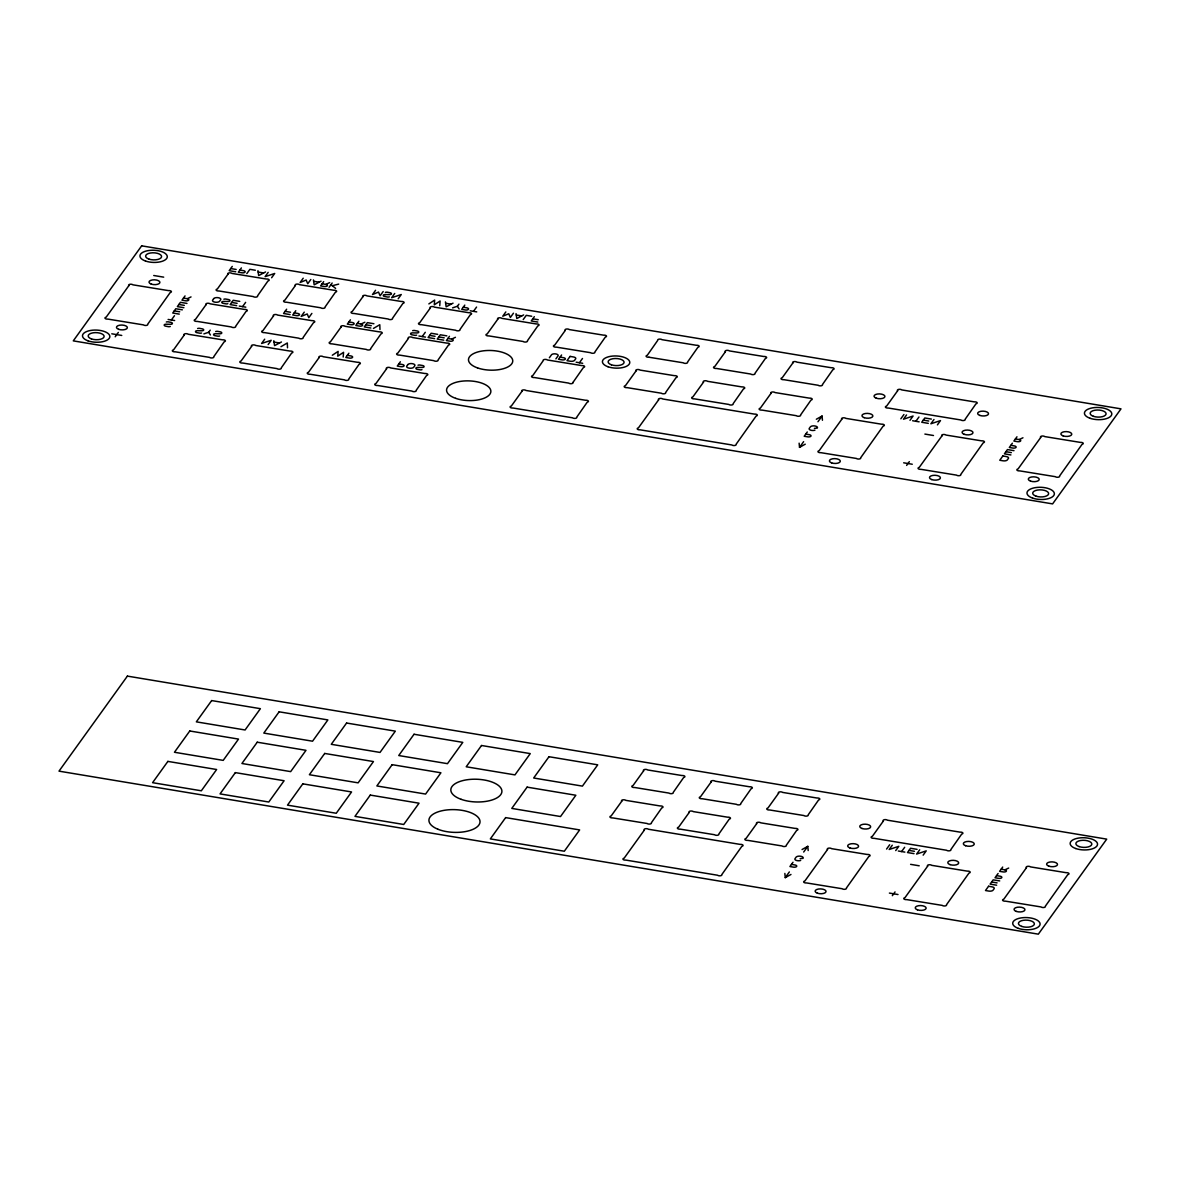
<?xml version="1.0" encoding="UTF-8"?>
<svg xmlns="http://www.w3.org/2000/svg" width="1180" height="1180" viewBox="0 0 1180 1180"><rect width="100%" height="100%" fill="white"/><g stroke="black" fill="none" stroke-linecap="round" stroke-linejoin="round"><path stroke-width="1.5" d="M343.188 357.053L343.557 352.319L337.745 356.154L338.114 351.419L332.318 355.239M439.742 305.723L440.096 301.003L434.299 304.824L434.653 300.089L428.856 303.909M115.198 336.787L118.325 332.435M185.039 295.915L181.971 300.192L185.555 300.797A2.567 1.136 1.9 0 0 188.594 300.221A2.567 1.136 1.9 0 0 187.546 298.761L183.505 298.053M171.38 319.987L174.463 315.709M232.268 266.4L229.186 270.677L235.72 271.769M241.399 267.919L238.331 272.197L241.915 272.801A2.567 1.136 1.9 0 0 245.027 272.123A2.567 1.136 1.9 0 0 243.449 270.663L239.865 270.058M246.812 273.613L249.894 269.335L255.337 270.25M203.889 333.866L208.683 332.273L210.217 330.135M242.549 306.638L245.632 302.36M268.17 272.374L265.102 276.651L274.704 273.465L271.621 277.743M303.216 278.215L300.133 282.492L306.166 280.029L307.744 283.761L310.827 279.483M264.689 339.191L261.606 343.469L271.208 340.283L268.14 344.56M286.637 309.204L283.554 313.482L290.088 314.573M295.782 310.724L292.699 315.001L296.283 315.606A2.567 1.136 1.9 0 0 299.41 314.927A2.567 1.136 1.9 0 0 297.832 313.467L294.233 312.862M323.674 281.622L320.591 285.899L324.175 286.489A2.567 1.136 1.9 0 0 327.214 285.914A2.567 1.136 1.9 0 0 326.181 284.469L322.125 283.761M304.263 312.139L301.18 316.417L307.213 313.954L308.806 317.685L311.874 313.408M329.072 287.3L332.155 283.023M350.401 319.824L347.318 324.102L350.917 324.692A2.567 1.136 1.9 0 0 354.03 324.013A2.567 1.136 1.9 0 0 352.451 322.553L348.867 321.963M375.565 290.265L372.497 294.543L378.529 292.08L380.108 295.796L383.19 291.534M358.882 321.226L355.814 325.503L359.399 326.108A2.567 1.136 1.9 0 0 362.437 325.533A2.567 1.136 1.9 0 0 361.39 324.072L357.348 323.364M348.882 353.218L345.799 357.481L349.398 358.086A2.567 1.136 1.9 0 0 352.51 357.407A2.567 1.136 1.9 0 0 350.932 355.947L347.348 355.357M394.725 293.451L391.642 297.729L401.259 294.528L398.176 298.806M400.359 361.773L397.276 366.051L400.875 366.656A2.567 1.136 1.9 0 0 403.988 365.977A2.567 1.136 1.9 0 0 402.41 364.517L398.81 363.912M422.219 336.566L425.287 332.288M452.589 307.862L457.383 306.269L458.932 304.13M464.802 305.104L461.719 309.381L465.318 309.986A2.567 1.136 1.9 0 0 468.43 309.308A2.567 1.136 1.9 0 0 466.852 307.847L463.268 307.243M449.447 336.3L446.365 340.578L449.964 341.182A2.567 1.136 1.9 0 0 452.987 340.607A2.567 1.136 1.9 0 0 451.955 339.147L447.913 338.439M473.475 311.343L476.558 307.066M505.822 311.933L502.754 316.211L508.772 313.762L510.365 317.479L513.448 313.202M523.197 319.618L526.28 315.34L531.723 316.255M534.334 316.683L531.251 320.96L537.785 322.052M549.379 357.747L551.503 354.797A3.422 1.519 1.9 0 1 555.795 353.926A3.422 1.519 1.9 0 1 558.022 355.888L555.913 358.838M561.591 354.988L558.524 359.266L562.108 359.87A2.567 1.136 1.9 0 0 565.235 359.192A2.567 1.136 1.9 0 0 563.657 357.732L560.058 357.127M579.409 362.747L582.492 358.469M807.282 431.983L804.2 436.261L807.784 436.851A2.567 1.136 1.9 0 0 810.911 436.172A2.567 1.136 1.9 0 0 809.333 434.712L805.734 434.122M799.125 443.164L799.524 447.368L803.624 441.659M817.961 421.747L822.062 416.053L822.445 420.257M900.856 418.782L903.939 414.505M906.55 414.947L903.467 419.225L913.069 416.039L910.001 420.316M915.872 421.29L918.955 417.012M933.97 419.505L930.887 423.782L940.49 420.596L937.422 424.874M906.624 465.407L909.323 461.646M1012.381 443.208L1009.298 447.486L1012.883 448.075A2.567 1.136 1.9 0 0 1016.01 447.397A2.567 1.136 1.9 0 0 1014.431 445.937L1010.832 445.347M1016.968 436.792L1013.886 441.055L1017.485 441.659A2.567 1.136 1.9 0 0 1020.508 441.084A2.567 1.136 1.9 0 0 1019.476 439.624L1015.419 438.916M793.004 862.256L789.922 866.533L793.521 867.138A2.567 1.136 1.9 0 0 796.633 866.459A2.567 1.136 1.9 0 0 795.055 864.999L791.47 864.394M784.862 873.436L785.261 877.64L789.346 871.946M803.683 852.034L807.784 846.34L808.182 850.544M886.578 849.069L889.661 844.792M892.272 845.219L889.189 849.497L898.806 846.311L895.723 850.588M901.594 851.562L904.677 847.284M919.692 849.792L916.609 854.069L926.226 850.869L923.144 855.146M892.346 895.679L895.045 891.933M998.103 873.48L995.02 877.758L998.619 878.363A2.567 1.136 1.9 0 0 1001.732 877.669A2.567 1.136 1.9 0 0 1000.153 876.224L996.569 875.619M1002.69 867.064L999.608 871.342L1003.207 871.932A2.567 1.136 1.9 0 0 1006.23 871.356A2.567 1.136 1.9 0 0 1005.198 869.911L1001.156 869.203M280.973 346.699L287.315 342.967L287.507 347.79M373.441 328.438L379.783 324.707L379.975 329.53M816.339 419.239L822.062 416.053M799.524 447.368L805.247 444.182M802.061 849.526L807.784 846.34M785.261 877.64L790.969 874.454M265.559 271.946L258.671 275.589L257.948 270.677M321.063 281.179L314.175 284.822L313.438 279.911M281.445 341.979L274.556 345.622L273.819 340.725M453.046 303.157L446.158 306.8L445.435 301.888M523.669 314.913L516.781 318.556L516.058 313.644M187.31 298.688L191.027 296.918M325.931 284.395L329.648 282.61M361.154 323.999L364.871 322.229M451.719 339.073L455.436 337.303M1019.24 439.55L1022.957 437.78M1004.962 869.837L1008.679 868.052M330.99 284.646L332.303 285.707L338.69 284.115M648.971 357.23L683.279 362.806A2.286 1.018 1.9 0 0 686.141 363.337A2.286 1.018 1.9 0 0 687.483 362.157L697.97 347.185A2.286 1.018 1.9 0 0 698.988 345.932A2.286 1.018 1.9 0 0 696.274 345.268L661.965 339.678A2.286 1.018 1.9 0 0 659.104 339.147A2.286 1.018 1.9 0 0 657.762 340.327L647.274 355.313A2.286 1.018 1.9 0 0 646.257 356.552A2.286 1.018 1.9 0 0 648.971 357.23M385.255 294.587L389.474 294.646A2.08 0.929 1.9 0 0 391.421 294.056L391.406 293.481A3.053 1.357 1.9 0 0 390.226 292.758L387.217 292.197A2.714 1.21 1.9 0 0 385.388 292.375M258.184 272.049L263.612 272.949M313.673 281.283L319.116 282.182M445.671 303.26L451.099 304.16M516.279 315.016L521.722 315.916M230.719 268.538L236.162 269.453M532.8 318.821L538.242 319.721M470.215 310.797L476.735 311.889M153.739 275.501L163.696 277.153M239.746 301.372L233.227 300.295L230.144 304.573L236.679 305.649M373.898 323.733L367.378 322.642L364.296 326.919L370.83 328.011M437.692 334.353L431.172 333.262L428.089 337.539L434.624 338.631M446.837 335.872L440.302 334.781L437.234 339.058L443.754 340.15M231.678 302.434L237.121 303.334M285.103 311.343L290.531 312.243M365.844 324.78L371.272 325.695M429.623 335.4L435.066 336.315M438.768 336.92L444.211 337.834M931.359 419.077L924.825 417.986L921.742 422.263L928.277 423.354M239.289 306.092L245.809 307.169M418.944 336.02L425.478 337.111M576.15 362.201L582.684 363.293M923.291 420.124L928.734 421.039M912.612 420.744L919.132 421.835M186.956 303.422L180.422 302.331L177.354 306.608L183.874 307.7M178.888 304.469L184.331 305.369M182.34 309.839L175.805 308.747L172.737 313.024L179.257 314.116M924.884 434.078L933.483 435.509M174.271 310.886L179.714 311.786M1013.989 450.657L1007.455 449.565L1004.387 453.843L1010.906 454.934M1005.921 451.704L1011.363 452.619M168.121 319.441L174.64 320.532M814.407 428.384L817.312 428.06A3.658 1.623 1.9 0 0 814.923 425.965A3.658 1.623 1.9 0 0 810.35 426.909L809.318 428.325A3.51 1.564 1.9 0 0 810.69 430.169A3.51 1.564 1.9 0 0 814.938 430.169M274.055 342.082L279.498 342.997M903.673 462.811L912.273 464.242M111.79 333.793L121.747 335.445M917.081 849.349L910.547 848.273L907.479 852.55L913.999 853.627M909.013 850.411L914.456 851.311M898.334 851.016L904.868 852.108M910.606 864.35L919.205 865.796M999.711 880.929L993.191 879.852L990.109 884.115L996.643 885.207M991.643 881.991L997.085 882.891M800.129 858.657L803.034 858.347A3.658 1.623 1.9 0 0 800.645 856.238A3.658 1.623 1.9 0 0 796.072 857.182L795.055 858.612A3.51 1.564 1.9 0 0 796.412 860.441A3.51 1.564 1.9 0 0 800.674 860.441M889.396 893.083L897.995 894.529M332.303 285.707L335.607 288.392M572.949 382.468L583.436 367.481A2.286 1.018 1.9 0 0 584.454 366.243A2.286 1.018 1.9 0 0 581.74 365.579L547.432 359.989A2.286 1.018 1.9 0 0 544.57 359.457A2.286 1.018 1.9 0 0 543.228 360.638L532.74 375.624A2.286 1.018 1.9 0 0 531.723 376.863A2.286 1.018 1.9 0 0 534.437 377.541L568.745 383.117A2.286 1.018 1.9 0 0 571.607 383.648A2.286 1.018 1.9 0 0 572.949 382.468M457.383 306.269L459.108 308.954M208.683 332.273L210.409 334.958M416.643 335.15A2.714 1.21 1.9 0 1 414.814 335.327L411.805 334.781A3.053 1.357 1.9 0 1 410.625 334.043L410.611 333.483A2.08 0.929 1.9 0 1 412.558 332.878L416.776 332.937A2.08 0.929 1.9 0 0 418.723 332.347L418.708 331.772A3.053 1.357 1.9 0 0 417.528 331.049L414.519 330.489A2.714 1.21 1.9 0 0 412.69 330.666M197.62 328.512A2.714 1.21 1.9 0 1 199.45 328.335L202.458 328.896A3.053 1.357 1.9 0 1 203.653 329.618L203.653 330.194A2.08 0.929 1.9 0 1 201.721 330.784L197.488 330.725A2.08 0.929 1.9 0 0 195.541 331.329L195.556 331.89A3.053 1.357 1.9 0 0 196.736 332.627L199.744 333.173A2.714 1.21 1.9 0 0 201.573 333.011M389.341 296.858A2.714 1.21 1.9 0 1 387.512 297.036L384.503 296.475A3.053 1.357 1.9 0 1 383.323 295.752L383.308 295.177A2.08 0.929 1.9 0 1 385.255 294.587M170.274 326.506A2.714 1.21 1.9 0 1 168.445 326.683L165.436 326.123A3.053 1.357 1.9 0 1 164.256 325.4L164.241 324.825A2.08 0.929 1.9 0 1 166.188 324.22L170.407 324.294A2.095 0.929 1.9 0 0 171.616 324.131A2.08 0.929 1.9 0 0 172.354 323.689L172.339 323.128A3.053 1.357 1.9 0 0 171.159 322.391L168.15 321.83A2.714 1.21 1.9 0 0 166.321 322.007M421.968 369.679A2.714 1.21 1.9 0 1 420.124 369.856L417.115 369.31A3.053 1.357 1.9 0 1 415.935 368.573L415.921 368.013A2.08 0.929 1.9 0 1 417.868 367.408L422.086 367.467A2.08 0.929 1.9 0 0 424.033 366.877L424.033 366.302A3.053 1.357 1.9 0 0 422.853 365.579L419.829 365.018A2.714 1.21 1.9 0 0 418 365.195M215.689 331.521A2.714 1.21 1.9 0 1 217.518 331.344L220.527 331.905A3.053 1.357 1.9 0 1 221.707 332.627L221.722 333.203A2.08 0.929 1.9 0 1 219.79 333.793L215.556 333.733A2.08 0.929 1.9 0 0 213.609 334.338L213.609 334.899A3.053 1.357 1.9 0 0 214.804 335.636L217.813 336.182A2.714 1.21 1.9 0 0 219.642 336.005M227.843 303.703A2.714 1.21 1.9 0 1 226.014 303.88L222.991 303.319A3.053 1.357 1.9 0 1 221.811 302.596L221.811 302.021A2.08 0.929 1.9 0 1 223.743 301.431L227.976 301.49A2.08 0.929 1.9 0 0 229.923 300.9L229.908 300.325A3.053 1.357 1.9 0 0 228.728 299.602L225.719 299.042A2.714 1.21 1.9 0 0 223.876 299.219M141.659 245.838L73.278 340.873L1052.604 503.89L1121 408.855L141.659 245.838M128.856 285.649L106.171 317.169A2.286 1.018 1.9 0 0 105.138 318.423A2.286 1.018 1.9 0 0 107.867 319.087L143.473 324.884A2.286 1.018 1.9 0 0 146.335 325.415A2.286 1.018 1.9 0 0 147.677 324.235L170.2 292.537A2.286 1.018 1.9 0 0 171.233 291.283A2.286 1.018 1.9 0 0 168.504 290.619L132.898 284.822A2.286 1.018 1.9 0 0 130.036 284.277A2.286 1.018 1.9 0 0 128.694 285.457L128.856 285.649M184.183 335.076L173.534 349.885A2.286 1.018 1.9 0 0 172.501 351.124A2.286 1.018 1.9 0 0 175.23 351.802L209.524 357.378A2.286 1.018 1.9 0 0 212.385 357.909A2.286 1.018 1.9 0 0 213.728 356.729L224.23 341.743A2.286 1.018 1.9 0 0 225.247 340.504A2.286 1.018 1.9 0 0 222.519 339.825L188.225 334.25A2.286 1.018 1.9 0 0 185.363 333.719A2.286 1.018 1.9 0 0 184.021 334.899L184.183 335.076M206.058 304.676L195.408 319.47A2.286 1.018 1.9 0 0 194.39 320.709A2.286 1.018 1.9 0 0 197.119 321.388L231.413 326.963A2.286 1.018 1.9 0 0 234.274 327.494A2.286 1.018 1.9 0 0 235.617 326.329L246.104 311.343A2.286 1.018 1.9 0 0 247.136 310.089A2.286 1.018 1.9 0 0 244.407 309.425L210.114 303.835A2.286 1.018 1.9 0 0 207.252 303.304A2.286 1.018 1.9 0 0 205.91 304.484L206.058 304.676M227.947 274.262L217.297 289.056A2.286 1.018 1.9 0 0 216.279 290.31A2.286 1.018 1.9 0 0 218.993 290.973L253.302 296.564A2.286 1.018 1.9 0 0 256.163 297.094A2.286 1.018 1.9 0 0 257.506 295.915L267.993 280.929A2.286 1.018 1.9 0 0 269.011 279.675A2.286 1.018 1.9 0 0 266.296 279.011L231.988 273.435A2.286 1.018 1.9 0 0 229.127 272.905A2.286 1.018 1.9 0 0 227.784 274.07L227.947 274.262M213.698 298.643L212.666 300.059A3.643 1.623 1.9 0 0 215.055 302.169A3.643 1.623 1.9 0 0 219.628 301.225L220.66 299.794A3.643 1.623 1.9 0 0 218.27 297.699A3.643 1.623 1.9 0 0 213.698 298.643M251.65 346.315L241 361.11A2.286 1.018 1.9 0 0 239.968 362.349A2.286 1.018 1.9 0 0 242.697 363.027L276.99 368.603A2.286 1.018 1.9 0 0 279.852 369.134A2.286 1.018 1.9 0 0 281.194 367.968L291.681 352.982A2.286 1.018 1.9 0 0 292.714 351.729A2.286 1.018 1.9 0 0 289.985 351.065L255.691 345.475A2.286 1.018 1.9 0 0 252.83 344.944A2.286 1.018 1.9 0 0 251.488 346.124L251.65 346.315M273.524 315.901L262.875 330.695A2.286 1.018 1.9 0 0 261.857 331.949A2.286 1.018 1.9 0 0 264.586 332.613L298.879 338.203A2.286 1.018 1.9 0 0 301.741 338.734A2.286 1.018 1.9 0 0 303.083 337.554L313.57 322.568A2.286 1.018 1.9 0 0 314.603 321.329A2.286 1.018 1.9 0 0 311.874 320.65L277.58 315.075A2.286 1.018 1.9 0 0 274.719 314.544A2.286 1.018 1.9 0 0 273.377 315.709L273.524 315.901M295.413 285.486L284.764 300.295A2.286 1.018 1.9 0 0 283.746 301.534A2.286 1.018 1.9 0 0 286.46 302.213L320.768 307.788A2.286 1.018 1.9 0 0 323.63 308.319A2.286 1.018 1.9 0 0 324.972 307.139L335.459 292.153A2.286 1.018 1.9 0 0 336.477 290.914A2.286 1.018 1.9 0 0 333.763 290.236L299.455 284.66A2.286 1.018 1.9 0 0 296.593 284.129A2.286 1.018 1.9 0 0 295.251 285.309L295.413 285.486M319.116 357.54L308.467 372.334A2.286 1.018 1.9 0 0 307.434 373.588A2.286 1.018 1.9 0 0 310.163 374.252L344.457 379.842A2.286 1.018 1.9 0 0 347.318 380.373A2.286 1.018 1.9 0 0 348.661 379.193L359.148 364.207A2.286 1.018 1.9 0 0 360.18 362.968A2.286 1.018 1.9 0 0 357.452 362.29L323.158 356.714A2.286 1.018 1.9 0 0 320.296 356.183A2.286 1.018 1.9 0 0 318.954 357.348L319.116 357.54M340.991 327.126L330.341 341.935A2.286 1.018 1.9 0 0 329.323 343.173A2.286 1.018 1.9 0 0 332.052 343.852L366.346 349.428A2.286 1.018 1.9 0 0 369.207 349.959A2.286 1.018 1.9 0 0 370.55 348.779L381.037 333.793A2.286 1.018 1.9 0 0 382.069 332.554A2.286 1.018 1.9 0 0 379.341 331.875L345.032 326.3A2.286 1.018 1.9 0 0 342.185 325.769A2.286 1.018 1.9 0 0 340.843 326.949L340.991 327.126M362.88 296.726L352.23 311.52A2.286 1.018 1.9 0 0 351.212 312.759A2.286 1.018 1.9 0 0 353.926 313.438L388.235 319.013A2.286 1.018 1.9 0 0 391.096 319.544A2.286 1.018 1.9 0 0 392.439 318.379L402.926 303.393A2.286 1.018 1.9 0 0 403.944 302.139A2.286 1.018 1.9 0 0 401.229 301.475L366.921 295.885A2.286 1.018 1.9 0 0 364.06 295.354A2.286 1.018 1.9 0 0 362.717 296.534L362.88 296.726M127.396 676.111L59 771.145L1038.341 934.162L1106.722 839.128L127.396 676.111M386.583 368.765L375.919 383.574A2.286 1.018 1.9 0 0 374.901 384.813A2.286 1.018 1.9 0 0 377.63 385.491L411.923 391.067A2.286 1.018 1.9 0 0 414.785 391.598A2.286 1.018 1.9 0 0 416.127 390.418L426.614 375.432A2.286 1.018 1.9 0 0 427.647 374.193A2.286 1.018 1.9 0 0 424.918 373.514L390.624 367.939A2.286 1.018 1.9 0 0 387.763 367.408A2.286 1.018 1.9 0 0 386.421 368.588L386.583 368.765M408.457 338.365L397.808 353.159A2.286 1.018 1.9 0 0 396.79 354.413A2.286 1.018 1.9 0 0 399.504 355.077L433.812 360.652A2.286 1.018 1.9 0 0 436.674 361.183A2.286 1.018 1.9 0 0 438.016 360.018L448.503 345.032A2.286 1.018 1.9 0 0 449.536 343.778A2.286 1.018 1.9 0 0 446.807 343.115L412.499 337.524A2.286 1.018 1.9 0 0 409.637 336.993A2.286 1.018 1.9 0 0 408.295 338.173L408.457 338.365M430.346 307.951L419.697 322.745A2.286 1.018 1.9 0 0 418.664 323.999A2.286 1.018 1.9 0 0 421.393 324.662L455.701 330.253A2.286 1.018 1.9 0 0 458.563 330.784A2.286 1.018 1.9 0 0 459.905 329.604L470.392 314.618A2.286 1.018 1.9 0 0 471.41 313.379A2.286 1.018 1.9 0 0 468.696 312.7L434.388 307.125A2.286 1.018 1.9 0 0 431.526 306.594A2.286 1.018 1.9 0 0 430.184 307.759L430.346 307.951M407.823 364.62L406.79 366.051A3.658 1.623 1.9 0 0 408.206 367.909A3.658 1.623 1.9 0 0 412.543 367.954A3.629 1.608 1.9 0 0 413.752 367.201L414.785 365.771A3.643 1.623 1.9 0 0 412.395 363.676A3.643 1.623 1.9 0 0 407.823 364.62M167.885 761.395L152.574 782.679L201.323 790.792L216.633 769.508L167.885 761.395M189.774 730.981L174.448 752.265L223.197 760.377L238.522 739.093L189.774 730.981M211.663 700.566L196.337 721.85L245.086 729.977L260.397 708.678L211.663 700.566M497.813 319.175L487.163 333.984A2.286 1.018 1.9 0 0 486.13 335.223A2.286 1.018 1.9 0 0 488.859 335.902L523.153 341.477A2.286 1.018 1.9 0 0 526.014 342.008A2.286 1.018 1.9 0 0 527.372 340.828L537.859 325.842A2.286 1.018 1.9 0 0 538.876 324.603A2.286 1.018 1.9 0 0 536.148 323.94L501.854 318.349A2.286 1.018 1.9 0 0 498.993 317.818A2.286 1.018 1.9 0 0 497.65 318.998L497.813 319.175M235.351 772.62L220.041 793.904L268.789 802.017L284.1 780.732L235.351 772.62M257.24 742.205L241.915 763.504L290.663 771.617L305.989 750.318L257.24 742.205M279.129 711.806L263.804 733.09L312.553 741.202L327.878 719.918L279.129 711.806M565.279 330.415L554.63 345.209A2.286 1.018 1.9 0 0 553.597 346.463A2.286 1.018 1.9 0 0 556.326 347.127L590.62 352.702A2.286 1.018 1.9 0 0 593.481 353.233A2.286 1.018 1.9 0 0 594.823 352.068L605.325 337.082A2.286 1.018 1.9 0 0 606.343 335.828A2.286 1.018 1.9 0 0 603.614 335.164L569.321 329.574A2.286 1.018 1.9 0 0 566.459 329.043A2.286 1.018 1.9 0 0 565.117 330.223L565.279 330.415M521.944 391.303L511.294 406.097A2.286 1.018 1.9 0 0 510.262 407.351A2.286 1.018 1.9 0 0 512.99 408.015L572.536 417.809A2.286 1.018 1.9 0 0 575.398 418.34A2.286 1.018 1.9 0 0 576.74 417.16L587.227 402.174A2.286 1.018 1.9 0 0 588.26 400.92A2.286 1.018 1.9 0 0 585.531 400.256L525.985 390.477A2.286 1.018 1.9 0 0 523.124 389.946A2.286 1.018 1.9 0 0 521.781 391.111L521.944 391.303M570.088 356.404L567.005 360.682L570.383 361.242A3.437 1.534 1.9 0 0 574.557 360.343L575.634 358.868A3.304 1.46 1.9 0 0 573.465 356.965L570.088 356.404M302.818 783.845L287.492 805.144L336.256 813.256L351.566 791.957L302.818 783.845M324.707 753.445L309.381 774.729L358.13 782.842L373.455 761.557L324.707 753.445M346.581 723.03L331.27 744.315L380.019 752.427L395.329 731.143L346.581 723.03M636.035 370.918L625.385 385.727A2.286 1.018 1.9 0 0 624.368 386.966A2.286 1.018 1.9 0 0 627.096 387.63L661.39 393.22A2.286 1.018 1.9 0 0 664.251 393.751A2.286 1.018 1.9 0 0 665.594 392.571L676.081 377.585A2.286 1.018 1.9 0 0 677.114 376.346A2.286 1.018 1.9 0 0 674.385 375.668L640.076 370.092A2.286 1.018 1.9 0 0 637.23 369.561A2.286 1.018 1.9 0 0 635.887 370.741L636.035 370.918M370.284 795.084L354.959 816.368L403.722 824.481L419.033 803.197L370.284 795.084M392.173 764.669L376.848 785.954L425.597 794.066L440.922 772.782L392.173 764.669M414.047 734.255L398.737 755.539L447.486 763.667L462.796 742.368L414.047 734.255M658.632 399.799L638.409 427.898A2.286 1.018 1.9 0 0 637.392 429.151A2.286 1.018 1.9 0 0 640.106 429.815L731.866 444.963A2.286 1.018 1.9 0 0 734.727 445.494A2.286 1.018 1.9 0 0 736.069 444.314L756.129 416.024A2.286 1.018 1.9 0 0 757.162 414.785A2.286 1.018 1.9 0 0 754.433 414.106L662.688 398.973A2.286 1.018 1.9 0 0 659.827 398.442A2.286 1.018 1.9 0 0 658.484 399.607L658.632 399.799M703.501 382.158L692.852 396.952A2.286 1.018 1.9 0 0 691.834 398.191A2.286 1.018 1.9 0 0 694.548 398.87L728.856 404.445A2.286 1.018 1.9 0 0 731.718 404.976A2.286 1.018 1.9 0 0 733.06 403.796L743.548 388.825A2.286 1.018 1.9 0 0 744.565 387.571A2.286 1.018 1.9 0 0 741.851 386.907L707.543 381.317A2.286 1.018 1.9 0 0 704.681 380.786A2.286 1.018 1.9 0 0 703.339 381.966L703.501 382.158M725.39 351.743L714.741 366.538A2.286 1.018 1.9 0 0 713.708 367.791A2.286 1.018 1.9 0 0 716.437 368.455L750.746 374.045A2.286 1.018 1.9 0 0 753.592 374.576A2.286 1.018 1.9 0 0 754.935 373.396L765.437 358.41A2.286 1.018 1.9 0 0 766.454 357.156A2.286 1.018 1.9 0 0 763.726 356.493L729.432 350.917A2.286 1.018 1.9 0 0 726.57 350.386A2.286 1.018 1.9 0 0 725.228 351.552L725.39 351.743M481.514 745.495L466.203 766.779L514.952 774.891L530.263 753.607L481.514 745.495M770.968 393.382L760.318 408.177A2.286 1.018 1.9 0 0 759.301 409.43A2.286 1.018 1.9 0 0 762.014 410.094L796.323 415.685A2.286 1.018 1.9 0 0 799.185 416.216A2.286 1.018 1.9 0 0 800.527 415.036L811.014 400.05A2.286 1.018 1.9 0 0 812.032 398.796A2.286 1.018 1.9 0 0 809.318 398.132L775.009 392.557A2.286 1.018 1.9 0 0 772.148 392.025A2.286 1.018 1.9 0 0 770.806 393.191L770.968 393.382M792.857 362.968L782.207 377.777A2.286 1.018 1.9 0 0 781.175 379.016A2.286 1.018 1.9 0 0 783.904 379.68L818.197 385.27A2.286 1.018 1.9 0 0 821.059 385.801A2.286 1.018 1.9 0 0 822.401 384.621L832.903 369.635A2.286 1.018 1.9 0 0 833.921 368.396A2.286 1.018 1.9 0 0 831.192 367.718L796.898 362.142A2.286 1.018 1.9 0 0 794.037 361.611A2.286 1.018 1.9 0 0 792.694 362.791L792.857 362.968M527.106 787.134L511.781 808.418L560.529 816.531L575.855 795.246L527.106 787.134M548.98 756.719L533.67 778.004L582.419 786.116L597.729 764.832L548.98 756.719M505.645 817.607L490.334 838.906L564.32 851.223L579.646 829.923L505.645 817.607M841.812 419.225L819.127 450.745A2.286 1.018 1.9 0 0 818.109 451.984A2.286 1.018 1.9 0 0 820.823 452.663L856.429 458.459A2.286 1.018 1.9 0 0 859.291 458.991A2.286 1.018 1.9 0 0 860.633 457.811L883.156 426.098A2.286 1.018 1.9 0 0 884.189 424.859A2.286 1.018 1.9 0 0 881.46 424.195L845.854 418.384A2.286 1.018 1.9 0 0 842.992 417.853A2.286 1.018 1.9 0 0 841.65 419.033L841.812 419.225M897.641 390.742L886.593 406.112A2.286 1.018 1.9 0 0 885.561 407.351A2.286 1.018 1.9 0 0 888.289 408.029L960.889 419.977A2.286 1.018 1.9 0 0 963.75 420.508A2.286 1.018 1.9 0 0 965.092 419.343L975.993 403.781A2.286 1.018 1.9 0 0 977.025 402.527A2.286 1.018 1.9 0 0 974.297 401.864L901.697 389.901A2.286 1.018 1.9 0 0 898.836 389.371A2.286 1.018 1.9 0 0 897.493 390.55L897.641 390.742M621.772 801.205L611.122 816A2.286 1.018 1.9 0 0 610.09 817.238A2.286 1.018 1.9 0 0 612.818 817.917L647.112 823.492A2.286 1.018 1.9 0 0 649.974 824.024A2.286 1.018 1.9 0 0 651.316 822.844L661.803 807.872A2.286 1.018 1.9 0 0 662.836 806.619A2.286 1.018 1.9 0 0 660.107 805.955L625.813 800.365A2.286 1.018 1.9 0 0 622.952 799.834A2.286 1.018 1.9 0 0 621.609 801.014L621.772 801.205M643.646 770.791L632.996 785.585A2.286 1.018 1.9 0 0 631.979 786.839A2.286 1.018 1.9 0 0 634.707 787.503L669.001 793.093A2.286 1.018 1.9 0 0 671.863 793.624A2.286 1.018 1.9 0 0 673.205 792.444L683.692 777.458A2.286 1.018 1.9 0 0 684.725 776.204A2.286 1.018 1.9 0 0 681.996 775.54L647.687 769.965A2.286 1.018 1.9 0 0 644.841 769.434A2.286 1.018 1.9 0 0 643.498 770.599L643.646 770.791M644.369 830.071L624.146 858.185A2.286 1.018 1.9 0 0 623.114 859.423A2.286 1.018 1.9 0 0 625.843 860.087L717.588 875.236A2.286 1.018 1.9 0 0 720.449 875.767A2.286 1.018 1.9 0 0 721.791 874.601L741.866 846.311A2.286 1.018 1.9 0 0 742.884 845.057A2.286 1.018 1.9 0 0 740.155 844.393L648.41 829.245A2.286 1.018 1.9 0 0 645.549 828.714A2.286 1.018 1.9 0 0 644.206 829.894L644.369 830.071M941.92 435.892L919.235 467.413A2.286 1.018 1.9 0 0 918.217 468.652A2.286 1.018 1.9 0 0 920.931 469.33L956.538 475.127A2.286 1.018 1.9 0 0 959.399 475.658A2.286 1.018 1.9 0 0 960.741 474.478L983.279 442.766A2.286 1.018 1.9 0 0 984.297 441.526A2.286 1.018 1.9 0 0 981.568 440.848L945.962 435.051A2.286 1.018 1.9 0 0 943.1 434.52A2.286 1.018 1.9 0 0 941.758 435.7L941.92 435.892M689.223 812.43L678.574 827.224A2.286 1.018 1.9 0 0 677.556 828.478A2.286 1.018 1.9 0 0 680.285 829.142L714.578 834.732A2.286 1.018 1.9 0 0 717.44 835.263A2.286 1.018 1.9 0 0 718.782 834.083L729.27 819.097A2.286 1.018 1.9 0 0 730.302 817.843A2.286 1.018 1.9 0 0 727.573 817.18L693.279 811.604A2.286 1.018 1.9 0 0 690.418 811.073A2.286 1.018 1.9 0 0 689.076 812.238L689.223 812.43M711.112 782.015L700.463 796.825A2.286 1.018 1.9 0 0 699.445 798.063A2.286 1.018 1.9 0 0 702.159 798.727L736.468 804.317A2.286 1.018 1.9 0 0 739.329 804.849A2.286 1.018 1.9 0 0 740.671 803.669L751.159 788.683A2.286 1.018 1.9 0 0 752.176 787.444A2.286 1.018 1.9 0 0 749.462 786.765L715.154 781.19A2.286 1.018 1.9 0 0 712.292 780.659A2.286 1.018 1.9 0 0 710.95 781.838L711.112 782.015M1002.838 455.981L999.77 460.259L1003.133 460.82A3.437 1.534 1.9 0 0 1007.322 459.92L1008.384 458.445A3.304 1.46 1.9 0 0 1006.216 456.542L1002.838 455.981M756.69 823.655L746.04 838.464A2.286 1.018 1.9 0 0 745.023 839.703A2.286 1.018 1.9 0 0 747.751 840.367L782.045 845.957A2.286 1.018 1.9 0 0 784.907 846.488A2.286 1.018 1.9 0 0 786.249 845.308L796.736 830.322A2.286 1.018 1.9 0 0 797.769 829.083A2.286 1.018 1.9 0 0 795.04 828.404L760.746 822.829A2.286 1.018 1.9 0 0 757.885 822.298A2.286 1.018 1.9 0 0 756.542 823.478L756.69 823.655M778.579 793.255L767.929 808.049A2.286 1.018 1.9 0 0 766.912 809.288A2.286 1.018 1.9 0 0 769.625 809.967L803.934 815.542A2.286 1.018 1.9 0 0 806.796 816.073A2.286 1.018 1.9 0 0 808.138 814.908L818.625 799.922A2.286 1.018 1.9 0 0 819.643 798.668A2.286 1.018 1.9 0 0 816.929 798.005L782.62 792.414A2.286 1.018 1.9 0 0 779.759 791.883A2.286 1.018 1.9 0 0 778.417 793.063L778.579 793.255M1040.731 437.441L1018.045 468.962A2.286 1.018 1.9 0 0 1017.013 470.2A2.286 1.018 1.9 0 0 1019.741 470.879L1055.348 476.676A2.286 1.018 1.9 0 0 1058.209 477.207A2.286 1.018 1.9 0 0 1059.552 476.027L1082.075 444.314A2.286 1.018 1.9 0 0 1083.092 443.075A2.286 1.018 1.9 0 0 1080.379 442.397L1044.772 436.6A2.286 1.018 1.9 0 0 1041.91 436.069A2.286 1.018 1.9 0 0 1040.568 437.249L1040.731 437.441M827.534 849.497L804.849 881.018A2.286 1.018 1.9 0 0 803.831 882.271A2.286 1.018 1.9 0 0 806.56 882.935L842.151 888.732A2.286 1.018 1.9 0 0 845.013 889.263A2.286 1.018 1.9 0 0 846.355 888.098L868.893 856.385A2.286 1.018 1.9 0 0 869.911 855.131A2.286 1.018 1.9 0 0 867.182 854.467L831.59 848.671A2.286 1.018 1.9 0 0 828.729 848.14A2.286 1.018 1.9 0 0 827.387 849.32L827.534 849.497M883.378 821.015L872.315 836.384A2.286 1.018 1.9 0 0 871.283 837.623A2.286 1.018 1.9 0 0 874.011 838.302L946.611 850.264A2.286 1.018 1.9 0 0 949.472 850.795A2.286 1.018 1.9 0 0 950.815 849.615L961.715 834.054A2.286 1.018 1.9 0 0 962.747 832.815A2.286 1.018 1.9 0 0 960.019 832.136L887.419 820.188A2.286 1.018 1.9 0 0 884.558 819.658A2.286 1.018 1.9 0 0 883.215 820.823L883.378 821.015M927.642 866.164L904.957 897.685A2.286 1.018 1.9 0 0 903.939 898.939A2.286 1.018 1.9 0 0 906.668 899.603L942.274 905.399A2.286 1.018 1.9 0 0 945.136 905.93A2.286 1.018 1.9 0 0 946.478 904.75L969.001 873.053A2.286 1.018 1.9 0 0 970.019 871.799A2.286 1.018 1.9 0 0 967.305 871.135L931.698 865.338A2.286 1.018 1.9 0 0 928.837 864.793A2.286 1.018 1.9 0 0 927.495 865.973L927.642 866.164M988.575 886.254L985.492 890.531L988.87 891.092A3.437 1.534 1.9 0 0 993.044 890.192L994.106 888.717A3.304 1.46 1.9 0 0 991.952 886.829L988.575 886.254M1026.453 867.713L1003.767 899.234A2.286 1.018 1.9 0 0 1002.749 900.488A2.286 1.018 1.9 0 0 1005.463 901.151L1041.07 906.948A2.286 1.018 1.9 0 0 1043.931 907.479A2.286 1.018 1.9 0 0 1045.274 906.299L1067.797 874.601A2.286 1.018 1.9 0 0 1068.829 873.348A2.286 1.018 1.9 0 0 1066.101 872.684L1030.494 866.887A2.286 1.018 1.9 0 0 1027.633 866.341A2.286 1.018 1.9 0 0 1026.29 867.521L1026.453 867.713M817.371 893.186A5.458 2.419 1.9 0 0 826.015 891.726A5.458 2.419 1.9 0 0 818.389 889.042A5.458 2.419 1.9 0 0 817.371 893.186M849.925 847.963A5.458 2.419 1.9 0 0 858.568 846.488A5.458 2.419 1.9 0 0 850.942 843.803A5.458 2.419 1.9 0 0 849.925 847.963M1016.29 911.403A5.458 2.419 1.9 0 0 1024.933 909.942A5.458 2.419 1.9 0 0 1017.308 907.258A5.458 2.419 1.9 0 0 1016.29 911.403M1048.843 866.164A5.458 2.419 1.9 0 0 1057.487 864.704A5.458 2.419 1.9 0 0 1049.861 862.019A5.458 2.419 1.9 0 0 1048.843 866.164M917.48 909.854A5.458 2.419 1.9 0 0 926.123 908.394A5.458 2.419 1.9 0 0 918.497 905.709A5.458 2.419 1.9 0 0 917.48 909.854M950.033 864.615A5.458 2.419 1.9 0 0 958.676 863.155A5.458 2.419 1.9 0 0 951.051 860.471A5.458 2.419 1.9 0 0 950.033 864.615M862.005 828.478A5.458 2.419 1.9 0 0 870.648 827.003A5.458 2.419 1.9 0 0 863.023 824.319A5.458 2.419 1.9 0 0 862.005 828.478M965.594 845.721A5.458 2.419 1.9 0 0 974.238 844.246A5.458 2.419 1.9 0 0 966.612 841.561A5.458 2.419 1.9 0 0 965.594 845.721M1018.311 928.365A13.688 6.092 1.9 0 0 1040.008 924.678A13.688 6.092 1.9 0 0 1020.877 917.937A13.688 6.092 1.9 0 0 1018.311 928.365M1021.688 926.403A7.995 3.555 1.9 0 0 1034.329 924.265A7.995 3.555 1.9 0 0 1023.178 920.326A7.995 3.555 1.9 0 0 1021.688 926.403M1075.762 848.538A13.688 6.092 1.9 0 0 1097.459 844.851A13.688 6.092 1.9 0 0 1078.313 838.11A13.688 6.092 1.9 0 0 1075.762 848.538M1079.125 846.576A7.995 3.555 1.9 0 0 1091.78 844.438A7.995 3.555 1.9 0 0 1080.629 840.499A7.995 3.555 1.9 0 0 1079.125 846.576M455.672 398.339A22.14 9.838 1.9 0 0 490.733 392.38A22.14 9.838 1.9 0 0 459.802 381.479A22.14 9.838 1.9 0 0 455.672 398.339M477.561 367.924A22.14 9.838 1.9 0 0 512.622 361.965A22.14 9.838 1.9 0 0 481.691 351.08A22.14 9.838 1.9 0 0 477.561 367.924M931.758 479.582A5.458 2.419 1.9 0 0 940.401 478.106A5.458 2.419 1.9 0 0 932.775 475.422A5.458 2.419 1.9 0 0 931.758 479.582M964.311 434.343A5.458 2.419 1.9 0 0 972.954 432.883A5.458 2.419 1.9 0 0 965.329 430.199A5.458 2.419 1.9 0 0 964.311 434.343M876.268 398.191A5.458 2.419 1.9 0 0 884.912 396.731A5.458 2.419 1.9 0 0 877.301 394.046A5.458 2.419 1.9 0 0 876.268 398.191M979.872 415.434A5.458 2.419 1.9 0 0 988.501 413.974A5.458 2.419 1.9 0 0 980.89 411.289A5.458 2.419 1.9 0 0 979.872 415.434M88.072 340.858A13.688 6.092 1.9 0 0 109.77 337.185A13.688 6.092 1.9 0 0 90.624 330.444A13.688 6.092 1.9 0 0 88.072 340.858M91.435 338.911A7.995 3.555 1.9 0 0 104.091 336.757A7.995 3.555 1.9 0 0 92.94 332.834A7.995 3.555 1.9 0 0 91.435 338.911M1032.589 498.093A13.688 6.092 1.9 0 0 1054.286 494.405A13.688 6.092 1.9 0 0 1035.14 487.665A13.688 6.092 1.9 0 0 1032.589 498.093M1035.952 496.131A7.995 3.555 1.9 0 0 1048.607 493.978A7.995 3.555 1.9 0 0 1037.456 490.054A7.995 3.555 1.9 0 0 1035.952 496.131M1090.04 418.266A13.688 6.092 1.9 0 0 1111.722 414.578A13.688 6.092 1.9 0 0 1092.591 407.838A13.688 6.092 1.9 0 0 1090.04 418.266M1093.403 416.304A7.995 3.555 1.9 0 0 1106.058 414.15A7.995 3.555 1.9 0 0 1094.892 410.227A7.995 3.555 1.9 0 0 1093.403 416.304M145.524 261.031A13.688 6.092 1.9 0 0 167.206 257.358A13.688 6.092 1.9 0 0 148.075 250.617A13.688 6.092 1.9 0 0 145.524 261.031M148.887 259.084A7.995 3.555 1.9 0 0 161.542 256.93A7.995 3.555 1.9 0 0 150.376 253.007A7.995 3.555 1.9 0 0 148.887 259.084M608.025 366.759A13.688 6.092 1.9 0 0 629.707 363.071A13.688 6.092 1.9 0 0 610.576 356.331A13.688 6.092 1.9 0 0 608.025 366.759M611.388 364.797A7.995 3.555 1.9 0 0 624.043 362.644A7.995 3.555 1.9 0 0 612.877 358.72A7.995 3.555 1.9 0 0 611.388 364.797M118.693 329.338A5.458 2.419 1.9 0 0 127.337 327.878A5.458 2.419 1.9 0 0 119.711 325.193A5.458 2.419 1.9 0 0 118.693 329.338M151.247 284.1A5.458 2.419 1.9 0 0 159.89 282.639A5.458 2.419 1.9 0 0 152.264 279.955A5.458 2.419 1.9 0 0 151.247 284.1M831.649 462.914A5.458 2.419 1.9 0 0 840.293 461.454A5.458 2.419 1.9 0 0 832.667 458.769A5.458 2.419 1.9 0 0 831.649 462.914M864.202 417.676A5.458 2.419 1.9 0 0 872.846 416.216A5.458 2.419 1.9 0 0 865.22 413.531A5.458 2.419 1.9 0 0 864.202 417.676M1030.568 481.13A5.458 2.419 1.9 0 0 1039.197 479.655A5.458 2.419 1.9 0 0 1031.586 476.971A5.458 2.419 1.9 0 0 1030.568 481.13M1063.121 435.892A5.458 2.419 1.9 0 0 1071.75 434.432A5.458 2.419 1.9 0 0 1064.139 431.747A5.458 2.419 1.9 0 0 1063.121 435.892M437.765 829.171A25.562 11.372 1.9 0 0 479.567 823.817A25.562 11.372 1.9 0 0 446.084 810.04A25.562 11.372 1.9 0 0 437.765 829.171M461.115 799.317A25.562 11.372 1.9 0 0 501.736 792.591A25.562 11.372 1.9 0 0 466.203 779.892A25.562 11.372 1.9 0 0 461.115 799.317"/></g></svg>
